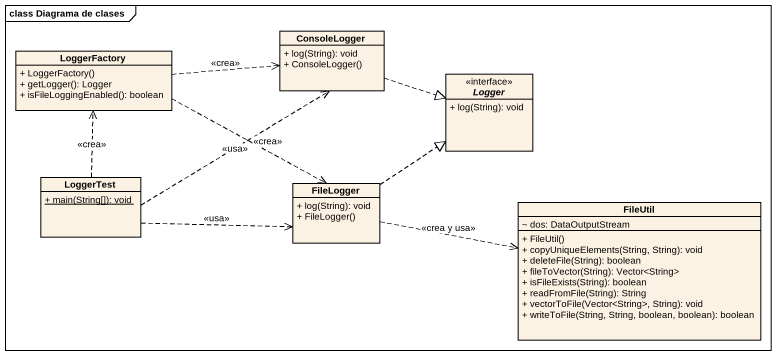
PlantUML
@startuml
mainframe class Diagrama de clases
hide circle
hide empty members
skinparam classAttributeIconSize 0
class ConsoleLogger {
  + log(String): void
  + ConsoleLogger()
}
class LoggerFactory {
  + LoggerFactory()
  + getLogger(): Logger
  + isFileLoggingEnabled(): boolean
}
interface Logger <<interface>> {
  + log(String): void
}
class LoggerTest {
  {static} + main(String[]): void
}
class FileLogger {
  + log(String): void
  + FileLogger()
}
class FileUtil {
  ~ dos: DataOutputStream
  + FileUtil()
  + copyUniqueElements(String, String): void
  + deleteFile(String): boolean
  + fileToVector(String): Vector<String>
  + isFileExists(String): boolean
  + readFromFile(String): String
  + vectorToFile(Vector<String>, String): void
  + writeToFile(String, String, boolean, boolean): boolean
}
ConsoleLogger .right.|> Logger
LoggerFactory .right.> ConsoleLogger : <<crea>>
LoggerFactory .right.> FileLogger : <<crea>>
LoggerTest .up.> ConsoleLogger : <<usa>>
LoggerTest .up.> LoggerFactory : <<crea>>
LoggerTest .right.> FileLogger : <<usa>>
FileLogger .up.|> Logger
FileLogger .right.> FileUtil : <<crea y usa>>
@enduml
